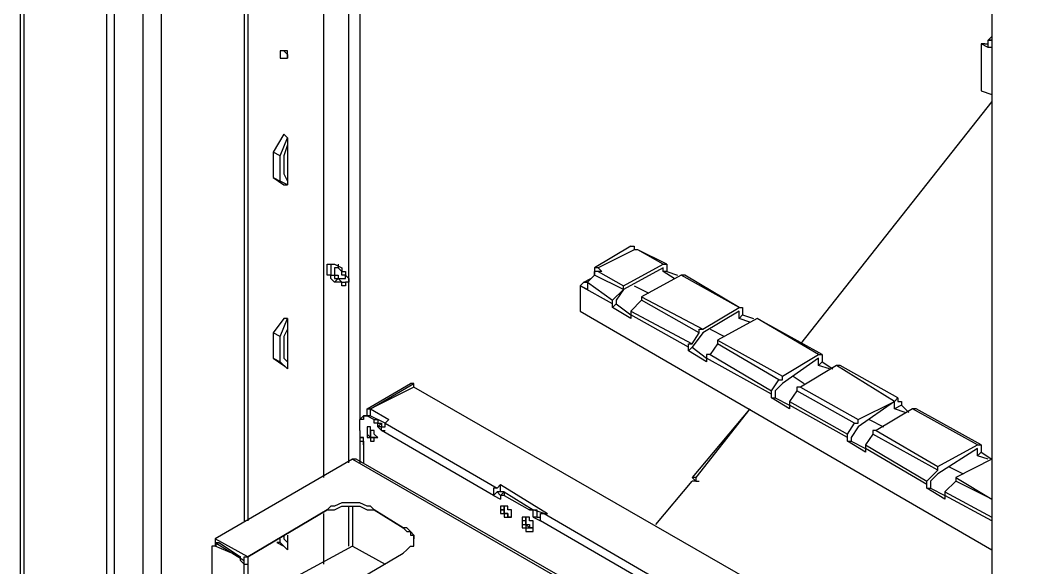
# Model space of a CAD drawing. Header units: millimetres. Extents: x 929 to 1725, y 58 to 532.
# Drawn here: x 1016.04 to 1048.85, y 117.34 to 135.07 of the extents above; entities that cross this region are included whole.
import ezdxf

# ---------------------------------------------------------------- set-up
doc = ezdxf.new("R2010")
doc.units = ezdxf.units.MM
doc.header["$MEASUREMENT"] = 0
doc.layers.add('TT-WIRE-EQPM', color=6, linetype='CONTINUOUS')

msp = doc.modelspace()

# ---------------------------------------------------------------- linework, layer by layer
at = {"layer": 'TT-WIRE-EQPM', "linetype": 'Continuous'}
for points in [[(1016.03762, 224.19909), (1016.03762, 94.98515)], [(1016.15466, 224.19909), (1016.15466, 94.86811)], [(1018.84662, 93.22953), (1018.84662, 222.67755)], [(1019.0807, 219.51742), (1019.0807, 96.27261)], [(1020.01704, 96.85782), (1020.01704, 219.04926)], [(1020.01704, 96.74077), (1020.01704, 219.04926)], [(1020.60224, 218.69813), (1020.60224, 99.78386)], [(1047.52181, 206.05764), (1047.52181, 76.72666), (1050.21377, 75.08808), (1050.21377, 204.41906)], [(1047.52181, 206.05764), (1047.52181, 76.72666)], [(1023.2942, 150.34583), (1023.2942, 118.86164)], [(1023.41124, 150.34583), (1023.41124, 118.86164)], [(1025.86912, 148.82429), (1025.86912, 120.26614)], [(1026.68841, 120.7343), (1026.68841, 148.35612)], [(1027.03953, 148.23908), (1027.03953, 122.1388)], [(1047.52181, 134.54521), (1047.40477, 134.42817)], [(1047.52181, 134.54521), (1047.52181, 134.42817), (1047.52181, 134.42817)], [(1047.52181, 134.19409), (1047.40477, 134.19409), (1047.40477, 134.19409), (1047.17069, 134.31113), (1047.17069, 132.78959), (1047.52181, 132.67255)], [(1047.28773, 134.31113), (1047.17069, 134.31113)], [(1047.28773, 134.31113), (1047.40477, 134.31113)], [(1047.40477, 134.31113), (1047.40477, 134.42817)], [(1047.52181, 134.42817), (1047.40477, 134.42817), (1047.40477, 134.42817)], [(1047.40477, 134.19409), (1047.40477, 134.31113), (1047.40477, 134.31113), (1047.40477, 134.42817), (1047.52181, 134.42817), (1047.52181, 134.42817), (1047.52181, 134.42817)], [(1024.6987, 133.84296), (1024.6987, 133.84296), (1024.6987, 133.84296), (1024.6987, 133.96001), (1024.6987, 133.96001), (1024.6987, 133.96001), (1024.6987, 134.07705), (1024.58166, 134.07705), (1024.46462, 134.07705), (1024.46462, 134.07705), (1024.46462, 133.96001), (1024.46462, 133.96001), (1024.46462, 133.84296), (1024.58166, 133.84296), (1024.58166, 133.84296), (1024.58166, 133.84296), (1024.58166, 133.84296), (1024.6987, 133.84296)], [(1024.58166, 134.07705), (1024.58166, 134.07705), (1024.6987, 133.96001), (1024.6987, 133.96001), (1024.6987, 133.96001), (1024.6987, 133.84296)], [(1047.52181, 132.43846), (1041.31861, 124.59668)], [(1047.52181, 132.43846), (1041.31861, 124.59668)], [(1024.46462, 130.68284), (1024.6987, 131.26805), (1024.58166, 131.38509), (1024.23053, 130.79988)], [(1024.6987, 131.26805), (1024.6987, 129.86355)], [(1024.6987, 131.03397), (1024.58166, 130.68284)], [(1024.6987, 130.91692), (1024.6987, 129.98059)], [(1024.46462, 129.86355), (1024.46462, 130.68284), (1024.23053, 130.79988), (1024.23053, 129.98059), (1024.46462, 129.86355)], [(1024.58166, 130.68284), (1024.58166, 130.09763)], [(1024.23053, 129.98059), (1024.58166, 129.74651), (1024.6987, 129.74651)], [(1024.58166, 130.09763), (1024.6987, 129.86355)], [(1024.6987, 129.74651), (1024.46462, 129.86355)], [(1024.6987, 129.86355), (1024.6987, 129.74651)], [(1035.81765, 127.7568), (1034.64724, 127.05455)], [(1034.76428, 126.93751), (1035.58357, 126.46934), (1036.87103, 127.17159), (1036.05174, 127.63976), (1035.93469, 127.63976), (1034.76428, 127.05455), (1034.88132, 126.93751), (1034.76428, 126.93751)], [(1035.81765, 127.7568), (1035.93469, 127.7568), (1035.93469, 127.63976)], [(1036.98807, 127.17159), (1036.05174, 127.63976), (1036.05174, 127.63976)], [(1026.22024, 127.17159), (1026.45432, 127.05455), (1026.45432, 127.05455), (1026.45432, 126.93751), (1026.57137, 126.93751), (1026.57137, 126.82047), (1026.57137, 126.82047), (1026.57137, 126.82047), (1026.57137, 126.82047), (1026.68841, 126.70343), (1026.68841, 126.70343), (1026.68841, 126.58638), (1026.68841, 126.58638), (1026.68841, 126.58638), (1026.57137, 126.58638), (1026.57137, 126.46934), (1026.45432, 126.46934), (1026.45432, 126.58638), (1026.22024, 126.58638), (1026.1032, 126.70343), (1026.1032, 126.70343), (1026.1032, 126.82047), (1026.1032, 126.82047), (1025.98616, 126.82047), (1025.98616, 126.93751), (1025.98616, 126.93751), (1025.98616, 127.05455), (1025.98616, 127.05455), (1025.98616, 127.17159), (1026.1032, 127.17159), (1026.22024, 127.17159)], [(1026.1032, 127.17159), (1026.1032, 127.17159), (1026.1032, 127.05455), (1026.1032, 126.93751), (1026.1032, 126.93751), (1026.1032, 126.82047), (1026.1032, 126.82047), (1026.22024, 126.82047), (1026.22024, 126.70343), (1026.22024, 126.70343), (1026.33728, 126.70343), (1026.45432, 126.58638), (1026.45432, 126.58638), (1026.57137, 126.58638)], [(1026.33728, 127.17159), (1026.33728, 127.05455), (1026.22024, 127.05455), (1026.22024, 127.05455), (1026.22024, 126.93751), (1026.22024, 126.93751), (1026.22024, 126.82047), (1026.33728, 126.82047), (1026.33728, 126.82047), (1026.33728, 126.70343), (1026.45432, 126.70343)], [(1026.57137, 126.82047), (1026.45432, 126.82047), (1026.45432, 126.82047), (1026.45432, 126.82047), (1026.45432, 126.93751), (1026.33728, 127.05455), (1026.33728, 127.05455)], [(1034.76428, 127.05455), (1034.64724, 127.05455), (1034.64724, 126.93751)], [(1036.87103, 127.05455), (1035.58357, 126.3523)], [(1036.87103, 127.17159), (1036.98807, 127.17159), (1036.98807, 127.17159)], [(1037.22215, 126.70343), (1036.87103, 126.93751), (1036.87103, 127.05455)], [(1036.98807, 127.17159), (1036.98807, 126.93751), (1037.33919, 126.82047)], [(1026.33728, 126.70343), (1026.22024, 126.58638)], [(1026.45432, 126.70343), (1026.57137, 126.70343), (1026.57137, 126.70343), (1026.57137, 126.82047), (1026.57137, 126.82047)], [(1026.57137, 126.70343), (1026.57137, 126.70343), (1026.57137, 126.82047)], [(1034.29611, 126.58638), (1034.41315, 126.58638), (1035.23245, 126.00118), (1035.58357, 126.3523), (1034.64724, 126.82047), (1034.41315, 126.58638)], [(1034.29611, 126.58638), (1034.5302, 126.70343)], [(1034.76428, 126.93751), (1034.76428, 126.93751), (1034.64724, 126.93751), (1034.64724, 126.82047)], [(1034.64724, 126.82047), (1034.64724, 126.93751)], [(1036.16878, 126.11822), (1038.15849, 125.06484), (1039.3289, 125.76709), (1037.45624, 126.82047), (1036.16878, 126.11822)], [(1036.98807, 126.93751), (1036.87103, 126.93751)], [(1037.57328, 126.82047), (1037.45624, 126.82047)], [(1039.3289, 125.76709), (1037.57328, 126.82047)], [(1034.41315, 126.58638), (1034.41315, 126.58638), (1034.41315, 126.46934), (1034.41315, 126.46934), (1034.41315, 126.3523), (1034.17907, 126.46934)], [(1034.17907, 126.46934), (1034.29611, 126.58638)], [(1046.00027, 119.68093), (1046.00027, 119.56389), (1045.41507, 119.91501), (1045.41507, 120.03205), (1043.42536, 121.20247), (1043.42536, 121.08543), (1042.84015, 121.43655), (1042.84015, 121.5536), (1040.96748, 122.60697), (1040.96748, 122.48993), (1040.38228, 122.84105), (1040.38228, 122.95809), (1038.27553, 124.12851), (1038.27553, 124.01147), (1037.69032, 124.36259), (1037.69032, 124.47964), (1035.81765, 125.53301), (1035.81765, 125.41597), (1035.23245, 125.76709), (1035.23245, 125.88413), (1034.17907, 126.46934), (1034.17907, 125.65005), (1047.52181, 117.92531)], [(1034.29611, 126.58638), (1034.41315, 126.58638)], [(1034.41315, 126.58638), (1034.29611, 126.58638)], [(1035.58357, 126.3523), (1035.34949, 126.00118)], [(1035.58357, 126.3523), (1035.58357, 126.46934), (1035.58357, 126.46934)], [(1035.93469, 126.46934), (1036.40286, 126.23526)], [(1035.23245, 125.88413), (1035.23245, 126.00118), (1035.23245, 126.00118), (1035.23245, 126.00118), (1035.23245, 126.00118)], [(1035.34949, 126.00118), (1035.34949, 125.88413), (1035.81765, 125.53301)], [(1037.80736, 124.59668), (1038.04144, 124.9478), (1036.16878, 126.00118), (1035.81765, 125.65005), (1037.80736, 124.59668)], [(1036.16878, 126.11822), (1036.16878, 126.11822), (1036.16878, 126.11822), (1036.16878, 126.00118)], [(1035.23245, 125.76709), (1035.34949, 125.88413)], [(1039.3289, 125.76709), (1039.44594, 125.76709), (1039.44594, 125.65005), (1039.44594, 125.65005)], [(1024.46462, 124.83076), (1024.6987, 125.41597), (1024.58166, 125.41597), (1024.23053, 124.9478)], [(1024.6987, 125.41597), (1024.6987, 124.01147)], [(1035.81765, 125.65005), (1035.81765, 125.65005), (1035.81765, 125.65005), (1035.81765, 125.65005), (1035.81765, 125.53301)], [(1039.3289, 125.65005), (1038.15849, 124.9478)], [(1039.91411, 125.41597), (1038.62665, 124.71372), (1040.7334, 123.5433), (1041.90382, 124.24555), (1039.91411, 125.41597)], [(1039.68003, 125.29893), (1039.3289, 125.41597), (1039.3289, 125.65005)], [(1039.44594, 125.53301), (1039.3289, 125.41597)], [(1039.44594, 125.65005), (1039.44594, 125.53301), (1039.79707, 125.41597)], [(1042.02086, 124.24555), (1039.91411, 125.41597), (1039.91411, 125.41597)], [(1024.6987, 125.06484), (1024.58166, 124.83076)], [(1024.6987, 125.06484), (1024.6987, 124.01147)], [(1038.04144, 124.9478), (1038.04144, 124.9478), (1038.04144, 125.06484), (1038.15849, 125.06484)], [(1038.39257, 125.06484), (1038.86073, 124.83076)], [(1024.46462, 124.01147), (1024.46462, 124.83076), (1024.23053, 124.9478), (1024.23053, 124.12851), (1024.46462, 124.01147)], [(1024.58166, 124.83076), (1024.58166, 124.12851)], [(1038.15849, 124.9478), (1037.80736, 124.47964)], [(1038.62665, 124.71372), (1038.62665, 124.71372), (1038.62665, 124.59668)], [(1037.69032, 124.47964), (1037.69032, 124.47964), (1037.69032, 124.59668), (1037.80736, 124.59668), (1037.80736, 124.59668)], [(1037.69032, 124.36259), (1037.80736, 124.47964)], [(1037.80736, 124.47964), (1037.80736, 124.47964), (1038.27553, 124.12851)], [(1038.62665, 124.59668), (1038.39257, 124.24555), (1040.38228, 123.07514), (1040.61636, 123.42626), (1038.62665, 124.59668)], [(1024.23053, 124.12851), (1024.58166, 123.89443), (1024.6987, 123.77739)], [(1024.58166, 124.12851), (1024.6987, 124.01147)], [(1038.39257, 124.24555), (1038.27553, 124.24555), (1038.27553, 124.24555), (1038.27553, 124.12851)], [(1041.90382, 124.12851), (1040.7334, 123.30922)], [(1041.90382, 124.24555), (1042.02086, 124.24555), (1042.02086, 124.24555), (1042.02086, 124.12851)], [(1042.25494, 123.77739), (1041.90382, 123.89443), (1041.90382, 124.12851)], [(1042.02086, 124.12851), (1042.02086, 124.01147), (1042.37198, 123.77739)], [(1024.6987, 123.77739), (1024.46462, 124.01147)], [(1024.6987, 124.01147), (1024.6987, 123.77739)], [(1042.48902, 123.89443), (1041.31861, 123.19218), (1043.19127, 122.1388), (1044.36169, 122.72401), (1042.48902, 123.89443)], [(1042.02086, 124.01147), (1041.90382, 123.89443)], [(1044.47873, 122.84105), (1042.60607, 123.89443), (1042.48902, 123.89443)], [(1040.61636, 123.42626), (1040.7334, 123.42626), (1040.7334, 123.5433), (1040.7334, 123.5433)], [(1041.08453, 123.5433), (1041.43565, 123.30922)], [(1027.27362, 122.25584), (1027.27362, 122.48993), (1028.67811, 123.30922), (1028.67811, 123.30922)], [(1027.39066, 122.25584), (1027.39066, 122.48993), (1028.79516, 123.30922), (1028.67811, 123.30922)], [(1047.52181, 112.42435), (1028.79516, 123.19218), (1027.39066, 122.48993), (1027.97587, 122.1388), (1027.85882, 122.02176), (1031.48711, 119.91501)], [(1028.79516, 123.30922), (1028.67811, 123.30922)], [(1028.79516, 123.19218), (1028.79516, 123.30922), (1028.79516, 123.30922)], [(1047.52181, 112.42435), (1028.79516, 123.19218)], [(1040.38228, 122.95809), (1040.38228, 123.07514), (1040.38228, 123.07514), (1040.38228, 123.07514), (1040.38228, 123.07514)], [(1040.7334, 123.30922), (1040.49932, 123.07514)], [(1040.49932, 123.07514), (1040.49932, 122.84105), (1040.96748, 122.60697)], [(1043.07423, 122.02176), (1041.20157, 123.07514), (1040.96748, 122.72401), (1042.84015, 121.67064), (1043.07423, 122.02176)], [(1041.31861, 123.19218), (1041.20157, 123.19218), (1041.20157, 123.07514)], [(1040.38228, 122.84105), (1040.49932, 122.84105)], [(1040.96748, 122.72401), (1040.96748, 122.72401), (1040.96748, 122.72401), (1040.96748, 122.60697)], [(1044.36169, 122.72401), (1043.19127, 121.90472)], [(1044.36169, 122.72401), (1044.47873, 122.84105), (1044.47873, 122.84105), (1044.47873, 122.72401), (1044.59577, 122.72401), (1044.59577, 122.72401)], [(1044.71282, 122.37289), (1044.36169, 122.48993), (1044.36169, 122.72401)], [(1044.59577, 122.72401), (1044.59577, 122.60697), (1044.82986, 122.37289)], [(1027.27362, 122.48993), (1027.39066, 122.48993)], [(1027.39066, 122.25584), (1027.39066, 122.48993)], [(1039.68003, 122.48993), (1037.9244, 120.26614), (1037.9244, 120.1491), (1037.80736, 120.1491), (1037.80736, 120.1491)], [(1039.68003, 122.48993), (1037.80736, 120.26614)], [(1043.77648, 121.78768), (1045.76619, 120.61726), (1047.05365, 121.31951), (1044.9469, 122.48993), (1043.77648, 121.78768)], [(1044.59577, 122.60697), (1044.36169, 122.48993)], [(1045.06394, 122.48993), (1044.9469, 122.48993)], [(1047.17069, 121.31951), (1045.06394, 122.48993)], [(1027.15657, 122.25584), (1027.03953, 122.1388)], [(1027.03953, 121.78768), (1027.03953, 122.1388)], [(1027.15657, 122.1388), (1027.03953, 122.1388), (1027.03953, 122.1388)], [(1027.15657, 122.25584), (1027.27362, 122.25584)], [(1027.27362, 122.25584), (1027.15657, 122.25584), (1027.15657, 122.1388), (1027.15657, 122.1388)], [(1027.39066, 122.25584), (1027.15657, 122.25584)], [(1027.27362, 122.25584), (1027.5077, 122.1388), (1027.62474, 122.1388)], [(1027.39066, 122.25584), (1027.27362, 122.25584)], [(1027.39066, 122.25584), (1027.39066, 122.25584), (1027.62474, 122.1388), (1027.62474, 122.1388), (1027.62474, 122.1388), (1027.62474, 122.1388), (1027.62474, 122.1388), (1027.62474, 122.02176), (1027.74178, 122.02176), (1027.74178, 122.02176), (1027.74178, 121.90472), (1027.74178, 121.90472)], [(1027.62474, 121.90472), (1027.62474, 121.90472), (1027.62474, 122.02176), (1027.62474, 122.02176), (1027.5077, 122.02176), (1027.5077, 122.1388), (1027.5077, 122.1388), (1027.5077, 122.1388)], [(1027.85882, 122.02176), (1027.62474, 122.1388)], [(1043.07423, 122.02176), (1043.19127, 122.02176), (1043.19127, 122.1388)], [(1043.5424, 122.1388), (1044.01057, 121.90472)], [(1027.03953, 121.78768), (1027.03953, 121.78768), (1027.03953, 121.67064), (1027.03953, 121.67064), (1027.03953, 121.67064), (1027.03953, 121.5536), (1027.15657, 121.5536)], [(1027.5077, 121.43655), (1027.5077, 121.5536), (1027.62474, 121.5536), (1027.62474, 121.5536), (1027.62474, 121.5536), (1027.5077, 121.67064), (1027.5077, 121.67064), (1027.5077, 121.78768), (1027.5077, 121.78768), (1027.5077, 121.78768), (1027.39066, 121.78768), (1027.39066, 121.90472), (1027.39066, 121.90472), (1027.39066, 121.90472), (1027.27362, 121.90472), (1027.27362, 121.90472), (1027.27362, 121.78768), (1027.27362, 121.78768), (1027.27362, 121.67064), (1027.27362, 121.67064), (1027.27362, 121.5536), (1027.27362, 121.5536), (1027.39066, 121.5536), (1027.39066, 121.5536), (1027.39066, 121.43655), (1027.5077, 121.43655)], [(1027.39066, 121.90472), (1027.27362, 121.90472), (1027.27362, 121.78768), (1027.27362, 121.78768), (1027.27362, 121.67064), (1027.27362, 121.67064), (1027.39066, 121.5536), (1027.39066, 121.5536), (1027.39066, 121.5536), (1027.39066, 121.5536), (1027.5077, 121.5536), (1027.5077, 121.5536), (1027.62474, 121.5536), (1027.62474, 121.5536)], [(1027.39066, 121.67064), (1027.39066, 121.90472)], [(1027.62474, 121.5536), (1027.39066, 121.5536), (1027.39066, 121.5536), (1027.39066, 121.5536), (1027.39066, 121.67064), (1027.39066, 121.67064), (1027.39066, 121.67064), (1027.39066, 121.78768), (1027.39066, 121.78768), (1027.39066, 121.90472), (1027.39066, 121.90472), (1027.39066, 121.90472)], [(1027.39066, 121.78768), (1027.39066, 121.67064), (1027.39066, 121.67064), (1027.39066, 121.67064), (1027.39066, 121.5536), (1027.5077, 121.5536), (1027.5077, 121.5536), (1027.5077, 121.5536)], [(1027.74178, 122.02176), (1027.62474, 121.90472)], [(1027.62474, 121.90472), (1027.74178, 121.78768)], [(1027.74178, 121.90472), (1027.62474, 121.90472)], [(1027.74178, 121.78768), (1027.74178, 121.90472), (1027.74178, 121.90472), (1027.85882, 121.90472), (1027.85882, 122.02176), (1027.85882, 122.02176)], [(1027.74178, 121.78768), (1027.85882, 121.78768)], [(1031.37007, 119.68093), (1027.74178, 121.78768)], [(1043.19127, 121.90472), (1042.95719, 121.5536)], [(1043.77648, 121.78768), (1043.65944, 121.78768), (1043.65944, 121.67064)], [(1027.03953, 121.67064), (1027.03953, 120.7343)], [(1027.15657, 121.31951), (1027.15657, 121.5536), (1027.15657, 121.5536), (1027.03953, 121.5536), (1027.03953, 121.43655), (1027.03953, 121.43655), (1027.15657, 121.43655), (1027.15657, 121.31951)], [(1027.03953, 121.43655), (1027.03953, 120.7343)], [(1027.15657, 121.43655), (1027.15657, 120.7343)], [(1042.84015, 121.5536), (1042.84015, 121.5536), (1042.84015, 121.5536), (1042.84015, 121.67064)], [(1042.84015, 121.43655), (1042.95719, 121.43655)], [(1042.95719, 121.5536), (1042.95719, 121.43655), (1043.42536, 121.20247)], [(1045.41507, 120.1491), (1045.76619, 120.50022), (1043.65944, 121.67064), (1043.42536, 121.31951), (1045.41507, 120.1491)], [(1043.42536, 121.31951), (1043.42536, 121.31951), (1043.42536, 121.31951), (1043.42536, 121.31951), (1043.42536, 121.20247)], [(1047.05365, 121.20247), (1045.76619, 120.38318)], [(1047.05365, 121.31951), (1047.05365, 121.31951), (1047.05365, 121.31951), (1047.17069, 121.31951), (1047.17069, 121.31951), (1047.17069, 121.31951), (1047.17069, 121.20247)], [(1047.40477, 120.85135), (1047.05365, 120.96839), (1047.05365, 121.20247)], [(1047.17069, 121.08543), (1047.05365, 120.96839)], [(1047.17069, 121.20247), (1047.17069, 121.08543), (1047.52181, 120.85135)], [(1026.80545, 120.85135), (1022.35787, 118.27643)], [(1047.52181, 109.03014), (1026.92249, 120.85135), (1026.80545, 120.85135), (1047.52181, 108.9131)], [(1047.52181, 120.85135), (1046.3514, 120.26614), (1047.52181, 119.56389)], [(1045.76619, 120.50022), (1045.76619, 120.50022), (1045.76619, 120.61726)], [(1046.11731, 120.61726), (1046.58548, 120.38318)], [(1036.63694, 118.7446), (1037.80736, 120.1491)], [(1037.9244, 120.1491), (1037.80736, 120.26614)], [(1037.9244, 120.26614), (1037.80736, 120.26614)], [(1037.9244, 120.1491), (1038.04144, 120.1491)], [(1037.9244, 120.1491), (1038.04144, 120.1491)], [(1045.41507, 120.03205), (1045.41507, 120.03205), (1045.41507, 120.1491), (1045.41507, 120.1491)], [(1045.76619, 120.38318), (1045.53211, 120.1491)], [(1045.53211, 120.1491), (1045.53211, 119.91501), (1046.00027, 119.68093)], [(1046.3514, 120.1491), (1046.00027, 119.79797), (1047.52181, 118.97868)], [(1046.3514, 120.26614), (1046.3514, 120.26614), (1046.3514, 120.1491)], [(1047.52181, 119.56389), (1046.3514, 120.1491)], [(1031.60416, 120.03205), (1031.48711, 119.91501), (1031.48711, 119.91501), (1031.37007, 119.91501), (1031.37007, 119.79797), (1031.37007, 119.79797), (1031.37007, 119.79797), (1031.37007, 119.79797), (1031.37007, 119.68093)], [(1031.48711, 119.79797), (1031.37007, 119.68093)], [(1031.48711, 119.79797), (1031.48711, 119.79797), (1031.60416, 119.68093)], [(1031.7212, 119.79797), (1031.60416, 119.79797), (1031.48711, 119.79797)], [(1031.60416, 119.79797), (1031.60416, 120.03205)], [(1031.60416, 120.03205), (1033.1257, 119.09572)], [(1031.7212, 119.79797), (1031.60416, 119.68093)], [(1031.7212, 119.79797), (1031.7212, 119.79797), (1032.65753, 119.21276), (1032.65753, 119.21276), (1032.77457, 119.21276), (1032.77457, 119.21276), (1032.77457, 119.09572), (1032.77457, 119.09572), (1032.77457, 118.97868), (1032.89161, 118.97868)], [(1031.7212, 119.79797), (1031.7212, 119.68093), (1032.54049, 119.21276), (1032.65753, 119.21276)], [(1045.41507, 119.91501), (1045.53211, 119.91501)], [(1046.00027, 119.79797), (1046.00027, 119.79797), (1046.00027, 119.79797), (1046.00027, 119.68093)], [(1027.5077, 119.21276), (1027.39066, 119.3298), (1027.27362, 119.3298), (1027.03953, 119.44685), (1026.45432, 119.44685), (1026.22024, 119.3298), (1026.1032, 119.3298), (1025.98616, 119.21276), (1025.98616, 119.21276), (1026.1032, 119.21276), (1026.22024, 119.21276), (1026.45432, 119.3298), (1026.57137, 119.3298), (1026.92249, 119.3298), (1027.03953, 119.3298), (1027.27362, 119.21276), (1027.39066, 119.21276), (1027.5077, 119.21276)], [(1031.37007, 119.68093), (1031.60416, 119.56389)], [(1031.7212, 119.68093), (1031.60416, 119.68093), (1031.60416, 119.68093), (1031.60416, 119.56389)], [(1047.52181, 118.86164), (1046.00027, 119.68093)], [(1023.41124, 117.69122), (1025.98616, 119.21276)], [(1025.98616, 119.21276), (1023.41124, 117.69122)], [(1026.80545, 119.3298), (1026.80545, 118.04235), (1023.99645, 116.52081)], [(1025.86912, 119.09572), (1025.86912, 117.45714)], [(1026.68841, 118.04235), (1026.68841, 119.3298)], [(1028.44403, 118.62755), (1027.5077, 119.21276), (1027.5077, 119.21276), (1028.44403, 118.62755)], [(1031.83824, 118.97868), (1031.95528, 118.97868), (1031.95528, 118.97868), (1031.95528, 118.97868), (1031.95528, 119.09572), (1031.95528, 119.21276), (1031.83824, 119.21276), (1031.83824, 119.21276), (1031.83824, 119.21276), (1031.83824, 119.3298), (1031.7212, 119.3298), (1031.7212, 119.3298), (1031.60416, 119.3298), (1031.60416, 119.3298), (1031.60416, 119.3298), (1031.60416, 119.21276), (1031.60416, 119.21276), (1031.60416, 119.21276), (1031.60416, 119.09572), (1031.60416, 119.09572), (1031.7212, 119.09572), (1031.7212, 118.97868), (1031.7212, 118.97868), (1031.7212, 118.97868), (1031.83824, 118.97868)], [(1031.7212, 119.3298), (1031.7212, 119.3298), (1031.7212, 119.3298), (1031.7212, 119.3298), (1031.7212, 119.21276), (1031.60416, 119.21276), (1031.60416, 119.21276), (1031.7212, 119.21276), (1031.7212, 119.21276), (1031.7212, 119.09572), (1031.7212, 119.09572), (1031.7212, 118.97868), (1031.7212, 118.97868), (1031.83824, 118.97868), (1031.95528, 118.97868), (1031.95528, 118.97868), (1031.95528, 119.09572)], [(1031.7212, 119.3298), (1031.7212, 119.21276), (1031.7212, 119.21276), (1031.7212, 119.09572), (1031.83824, 119.09572), (1031.83824, 118.97868)], [(1031.95528, 118.97868), (1031.83824, 118.97868), (1031.83824, 119.09572), (1031.7212, 119.09572), (1031.7212, 119.09572), (1031.7212, 119.09572), (1031.7212, 119.21276), (1031.7212, 119.21276), (1031.7212, 119.21276), (1031.7212, 119.3298), (1031.7212, 119.3298)], [(1032.65753, 118.97868), (1032.65753, 118.97868), (1032.65753, 119.09572), (1032.65753, 119.09572), (1032.65753, 119.09572), (1032.65753, 119.21276), (1032.54049, 119.21276)], [(1033.00865, 119.09572), (1032.65753, 119.21276)], [(1032.89161, 118.86164), (1032.89161, 118.86164), (1032.89161, 118.97868), (1032.89161, 118.97868), (1032.89161, 118.97868), (1032.89161, 118.97868), (1032.89161, 118.97868), (1032.89161, 119.09572), (1033.00865, 119.09572), (1033.1257, 119.09572)], [(1033.00865, 119.09572), (1036.63694, 116.98897)], [(1032.65753, 118.51051), (1032.65753, 118.51051), (1032.65753, 118.62755), (1032.65753, 118.62755), (1032.65753, 118.7446), (1032.65753, 118.7446), (1032.65753, 118.86164), (1032.54049, 118.86164), (1032.54049, 118.97868), (1032.42345, 118.97868), (1032.42345, 118.97868), (1032.42345, 118.97868), (1032.3064, 118.97868), (1032.3064, 118.86164), (1032.3064, 118.86164), (1032.3064, 118.7446), (1032.3064, 118.7446), (1032.3064, 118.7446), (1032.3064, 118.62755), (1032.3064, 118.62755), (1032.42345, 118.62755), (1032.42345, 118.62755), (1032.42345, 118.62755), (1032.42345, 118.51051), (1032.54049, 118.51051), (1032.54049, 118.51051), (1032.65753, 118.51051), (1032.65753, 118.51051)], [(1032.54049, 118.97868), (1032.42345, 118.97868), (1032.42345, 118.86164), (1032.3064, 118.86164), (1032.3064, 118.86164), (1032.3064, 118.7446), (1032.42345, 118.7446), (1032.42345, 118.7446), (1032.42345, 118.62755), (1032.42345, 118.62755), (1032.54049, 118.62755), (1032.65753, 118.62755), (1032.65753, 118.62755)], [(1032.65753, 118.62755), (1032.65753, 118.62755), (1032.54049, 118.62755), (1032.54049, 118.62755), (1032.54049, 118.62755), (1032.42345, 118.7446), (1032.42345, 118.7446), (1032.42345, 118.86164), (1032.42345, 118.86164), (1032.42345, 118.97868)], [(1032.42345, 118.86164), (1032.42345, 118.86164), (1032.42345, 118.7446), (1032.54049, 118.7446), (1032.54049, 118.62755), (1032.54049, 118.62755), (1032.65753, 118.62755)], [(1032.65753, 118.97868), (1032.89161, 118.86164)], [(1032.77457, 118.97868), (1032.65753, 118.97868)], [(1032.77457, 118.97868), (1032.65753, 118.97868), (1032.65753, 118.97868)], [(1036.5199, 116.75489), (1032.89161, 118.86164)], [(1025.86912, 116.28672), (1028.44403, 117.80826), (1028.56107, 117.92531), (1028.56107, 117.92531), (1028.67811, 118.04235), (1028.67811, 118.04235), (1028.79516, 118.04235), (1028.79516, 118.15939), (1028.79516, 118.27643), (1028.79516, 118.39347), (1028.79516, 118.39347), (1028.67811, 118.51051), (1028.67811, 118.51051), (1028.56107, 118.62755), (1028.56107, 118.62755), (1028.44403, 118.62755)], [(1028.44403, 118.62755), (1028.44403, 118.62755), (1028.56107, 118.51051), (1028.56107, 118.51051), (1028.67811, 118.51051), (1028.67811, 118.39347), (1028.67811, 118.39347), (1028.79516, 118.39347), (1028.79516, 118.27643), (1028.79516, 118.27643)], [(1022.35787, 118.27643), (1022.35787, 118.27643), (1022.35787, 118.27643), (1022.35787, 118.27643), (1022.35787, 118.15939), (1023.2942, 117.57418), (1023.2942, 117.69122), (1023.2942, 117.69122), (1023.41124, 117.69122), (1022.35787, 118.27643)], [(1022.35787, 118.15939), (1022.35787, 118.04235)], [(1022.35787, 118.15939), (1022.35787, 118.15939), (1022.47491, 118.15939), (1022.47491, 118.15939), (1022.47491, 118.15939), (1023.17716, 117.69122)], [(1022.47491, 118.15939), (1022.35787, 118.04235)], [(1022.35787, 118.15939), (1022.35787, 118.04235)], [(1024.46462, 118.15939), (1024.34758, 118.15939)], [(1024.34758, 118.15939), (1024.58166, 118.04235), (1024.6987, 117.92531)], [(1024.46462, 118.15939), (1024.46462, 118.27643)], [(1024.6987, 117.92531), (1024.46462, 118.15939)], [(1024.58166, 118.39347), (1024.58166, 118.27643)], [(1024.58166, 118.27643), (1024.6987, 118.15939)], [(1024.6987, 118.39347), (1024.6987, 118.15939)], [(1024.6987, 118.39347), (1024.6987, 118.15939)], [(1024.6987, 118.15939), (1024.6987, 117.92531)], [(1023.41124, 116.75489), (1023.2942, 116.75489), (1023.2942, 116.87193), (1023.2942, 116.87193), (1023.2942, 116.87193), (1023.2942, 117.45714), (1023.2942, 117.45714), (1023.17716, 117.57418), (1023.17716, 117.57418), (1023.17716, 117.57418), (1023.17716, 117.69122), (1023.17716, 117.69122), (1022.35787, 118.04235), (1022.35787, 118.04235), (1022.24083, 118.04235), (1022.24083, 116.87193)], [(1026.80545, 118.04235), (1027.85882, 117.45714)], [(1023.2942, 116.63785), (1023.2942, 117.57418)], [(1023.2942, 117.45714), (1023.41124, 117.45714)], [(1023.41124, 117.69122), (1023.41124, 116.87193)], [(1023.41124, 117.45714), (1023.41124, 116.98897), (1023.41124, 116.87193), (1023.41124, 116.87193), (1023.41124, 116.87193), (1023.41124, 116.87193), (1023.52828, 116.75489), (1025.63503, 115.46743), (1025.75207, 115.46743)]]:
    msp.add_lwpolyline(points, dxfattribs=at)

doc.saveas('drawing.dxf')
